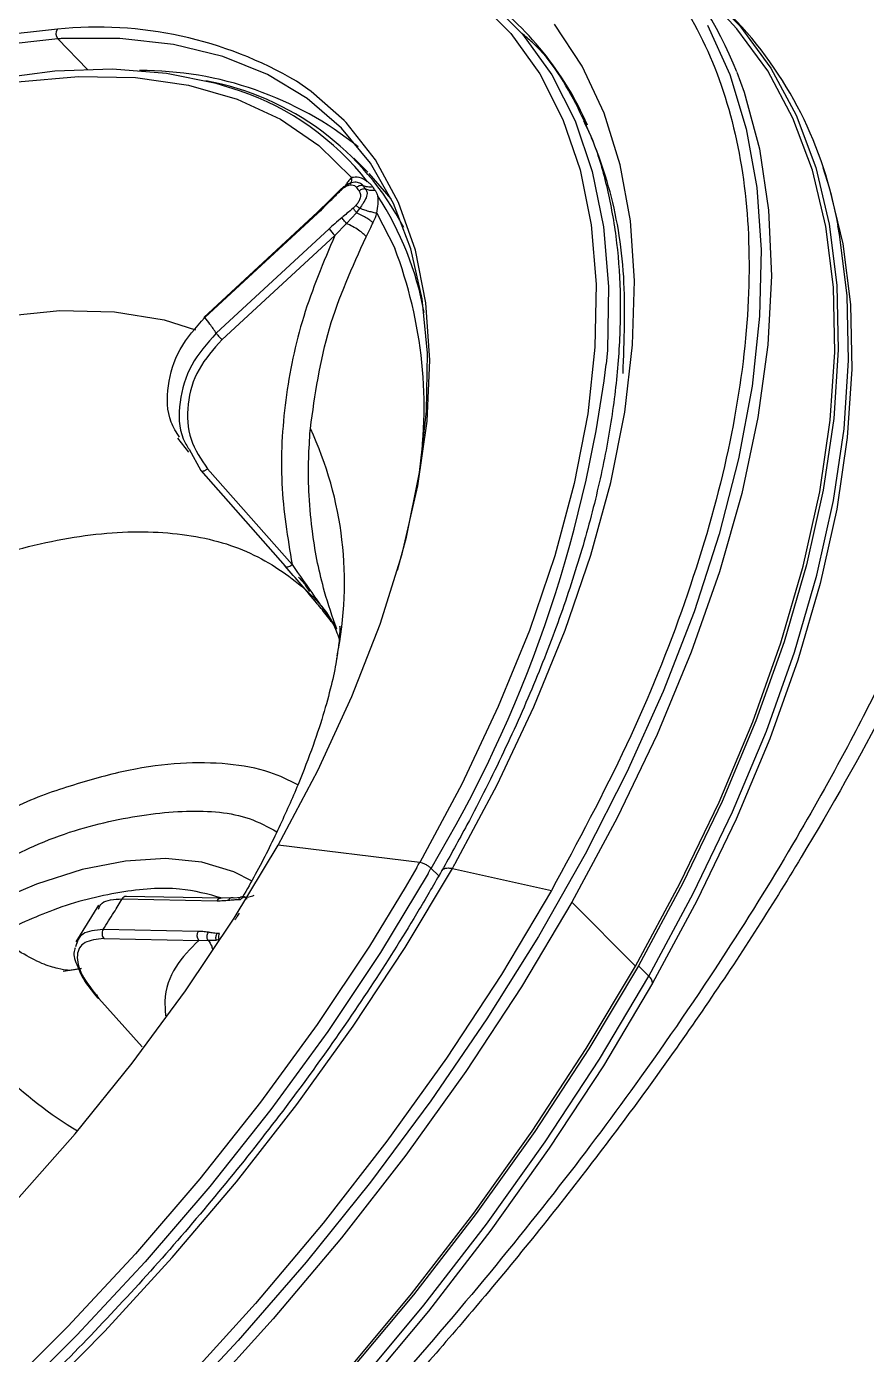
# Model space of a CAD drawing. Extents: x 0 to 84, y -21 to 126.
# Drawn here: x 67.742 to 69.27, y 16.346 to 18.762 of the extents above; entities that cross this region are included whole.
import ezdxf

# ---------------------------------------------------------------- set-up
doc = ezdxf.new("R2010")
doc.units = 0
doc.header["$MEASUREMENT"] = 0
doc.layers.add('1', color=4, linetype='Continuous')

# ---------------------------------------------------------------- blocks, each defined once
blk = doc.blocks.new('PRODIGY')
at = {"layer": '1', "color": 3, "linetype": 'Continuous', "lineweight": 25}
for p, q in [((67.7992, 18.7396), (67.8528, 18.6841)), ((68.363, 18.4969), (68.3376, 18.5223)), ((68.4057, 18.4487), (68.3654, 18.4945)), ((68.3125, 18.4649), (68.2934, 18.4456)), ((68.3187, 18.4704), (68.3124, 18.4647)), ((68.323, 18.474), (68.3202, 18.4694)), ((68.2937, 18.4459), (68.2712, 18.4241)), ((68.3427, 18.4232), (68.3482, 18.431)), ((68.2713, 18.4242), (68.0643, 18.233)), ((68.0665, 18.2329), (68.272, 18.4228)), ((68.324, 18.4039), (68.3427, 18.4232)), ((68.3797, 18.4224), (68.412, 18.359)), ((68.2925, 18.3939), (68.0871, 18.2042)), ((68.303, 18.3821), (68.324, 18.4039)), ((68.0976, 18.1923), (68.303, 18.3821)), ((68.2577, 18.0214), (68.2585, 18.0308)), ((68.0169, 18.0135), (68.0368, 17.9877)), ((68.0377, 17.9929), (68.0589, 17.9546)), ((68.0589, 17.9546), (68.2127, 17.7803)), ((68.2251, 17.7831), (68.0713, 17.9575)), ((68.2575, 17.7345), (68.2495, 17.7457)), ((68.4574, 17.2415), (68.1997, 17.2729)), ((68.4521, 17.2322), (68.4311, 17.1959)), ((68.492, 17.2168), (68.4779, 17.2307)), ((68.5171, 17.2305), (68.6971, 17.1901)), ((67.9161, 17.1752), (68.0889, 17.1718)), ((68.0964, 17.1764), (67.9227, 17.1797)), ((68.1147, 17.1771), (68.0957, 17.1764)), ((68.1311, 17.1779), (68.1195, 17.1762)), ((68.1383, 17.1787), (68.1353, 17.1786)), ((68.1399, 17.1784), (68.1359, 17.1786)), ((68.1437, 17.1746), (68.1399, 17.1784)), ((67.8731, 17.1634), (67.8317, 17.0967)), ((68.8503, 17.053), (68.7344, 17.1689)), ((67.8357, 17.1026), (67.831, 17.0881)), ((68.0541, 17.116), (67.8814, 17.1193)), ((67.8827, 17.1029), (68.0554, 17.0996)), ((68.0554, 17.0996), (68.0721, 17.1)), ((68.0721, 17.1), (68.0873, 17.1002)), ((68.0873, 17.1002), (68.0924, 17.1019)), ((67.8418, 17.0485), (67.8085, 17.0433)), ((67.8411, 17.0477), (67.8085, 17.0433)), ((68.8554, 17.0533), (68.8743, 17.0344)), ((67.9526, 16.9058), (67.8738, 16.9937))]:
    blk.add_line(p, q, dxfattribs=at)
at = {"layer": '1', "color": 3, "linetype": 'Continuous', "lineweight": 25, "flags": 128}
for points in [[(68.9811, 18.7645), (69.0216, 18.6745), (69.0515, 18.576), (69.0706, 18.4695), (69.0788, 18.3556), (69.076, 18.2349), (69.0623, 18.108), (69.0377, 17.9756), (69.0024, 17.8384), (68.9566, 17.6971), (68.9004, 17.5526), (68.8343, 17.4055), (68.7585, 17.2567), (68.6734, 17.1069), (68.5796, 16.957), (68.4775, 16.8077), (68.3676, 16.6599), (68.2506, 16.5143), (68.127, 16.3717), (67.9976, 16.2329)], [(68.5222, 17.2396), (68.5986, 17.3828), (68.6654, 17.5245), (68.7223, 17.6639), (68.769, 17.8003), (68.8051, 17.9328), (68.8304, 18.0606), (68.8449, 18.1829), (68.8484, 18.2992), (68.8409, 18.4087), (68.8225, 18.5107), (68.7932, 18.6046), (68.7532, 18.69), (68.7028, 18.7663)], [(68.0918, 18.9734), (68.1259, 18.9726), (68.2338, 18.9625), (68.3338, 18.9413), (68.4255, 18.909), (68.5082, 18.8658), (68.5814, 18.812), (68.6447, 18.7479), (68.6977, 18.6739), (68.7401, 18.5904), (68.7715, 18.4981), (68.7919, 18.3974), (68.801, 18.2889), (68.7989, 18.1734), (68.7969, 18.1479)], [(68.1893, 18.9664), (68.2147, 18.9629), (68.3142, 18.9418), (68.4053, 18.9097), (68.4875, 18.8667), (68.5603, 18.8132), (68.6232, 18.7495), (68.6759, 18.676), (68.718, 18.593), (68.7492, 18.5012), (68.7695, 18.4011), (68.7785, 18.2933), (68.7764, 18.1785), (68.7631, 18.0574), (68.7387, 17.9306), (68.7033, 17.7991), (68.6571, 17.6636), (68.6005, 17.5249), (68.5338, 17.3839), (68.4574, 17.2415)], [(68.9298, 18.8653), (68.9737, 18.8303), (69.0401, 18.7632), (69.0965, 18.6865), (69.1426, 18.6005), (69.178, 18.5056), (69.2026, 18.4025), (69.2164, 18.2916), (69.2191, 18.1736), (69.2108, 18.049), (69.1915, 17.9185), (69.1614, 17.7829), (69.1206, 17.6429), (69.0693, 17.4991), (69.0077, 17.3524), (68.9363, 17.2035), (68.8554, 17.0533)], [(68.8503, 17.053), (68.931, 17.2028), (69.0022, 17.3512), (69.0635, 17.4974), (69.1147, 17.6408), (69.1554, 17.7804), (69.1854, 17.9156), (69.2046, 18.0457), (69.2129, 18.1699), (69.2102, 18.2876), (69.1965, 18.3981), (69.1719, 18.501), (69.1366, 18.5955), (69.0907, 18.6813), (69.0345, 18.7578), (69.0005, 18.7946)], [(67.7981, 18.7573), (67.6824, 18.7445), (67.5608, 18.7198), (67.4342, 18.6836), (67.3037, 18.636), (67.1701, 18.5775), (67.0346, 18.5084), (66.8981, 18.4293), (66.7618, 18.3408), (66.6265, 18.2436), (66.4935, 18.1384), (66.3636, 18.026), (66.2378, 17.9073), (66.1172, 17.7832), (66.0026, 17.6546), (65.8949, 17.5224), (65.795, 17.3878), (65.7036, 17.2517), (65.6213, 17.1151)], [(67.7992, 18.7396), (67.6842, 18.7269), (67.5634, 18.7024), (67.4377, 18.6664), (67.3081, 18.6192), (67.1754, 18.561), (67.0408, 18.4924), (66.9053, 18.4139), (66.7699, 18.326), (66.6355, 18.2294), (66.5034, 18.125), (66.3743, 18.0133), (66.2495, 17.8954), (66.1297, 17.7721), (66.0159, 17.6444), (65.9089, 17.5131), (65.8096, 17.3794), (65.7188, 17.2442), (65.6371, 17.1086)], [(68.4171, 17.7731), (68.4331, 17.8332), (68.457, 17.9506), (68.4698, 18.0625), (68.4715, 18.1681), (68.462, 18.2666), (68.4415, 18.3574), (68.41, 18.4398), (68.3678, 18.5132), (68.3152, 18.5771), (68.2525, 18.631), (68.1803, 18.6746), (68.099, 18.7075), (68.0093, 18.7294), (67.9117, 18.7403), (67.8069, 18.74)], [(68.1293, 18.6453), (68.0873, 18.6584), (67.9967, 18.6768), (67.8985, 18.6843), (67.7936, 18.6808), (67.6826, 18.6663), (67.5663, 18.6411), (67.4457, 18.6051), (67.3214, 18.5588), (67.1946, 18.5024)], [(69.0343, 18.6793), (69.0478, 18.6425), (69.0757, 18.5393), (69.0922, 18.4278), (69.0973, 18.3088), (69.0908, 18.1827), (69.0729, 18.0505), (69.0436, 17.9127), (69.0031, 17.7702), (68.9516, 17.6237), (68.8894, 17.4741), (68.8169, 17.3223), (68.7344, 17.1689)], [(67.2309, 18.5102), (67.3602, 18.5646), (67.4864, 18.6082), (67.6084, 18.6407), (67.7253, 18.6617), (67.8363, 18.6712), (67.9405, 18.669), (68.037, 18.6553), (68.1252, 18.63), (68.2043, 18.5934), (68.2738, 18.5457), (68.3331, 18.4874)], [(68.3199, 18.5913), (68.2598, 18.6441), (68.2335, 18.6624)], [(68.1997, 17.2729), (68.2721, 17.4089), (68.3342, 17.5432), (68.3855, 17.6748), (68.4255, 17.8028), (68.454, 17.9262), (68.4708, 18.044), (68.4757, 18.1553), (68.4686, 18.2593), (68.4498, 18.3552), (68.4191, 18.4422), (68.3771, 18.5198), (68.3238, 18.5873), (68.3199, 18.5913)], [(69.191, 18.5056), (69.2028, 18.4695), (69.2274, 18.3667), (69.2411, 18.2562), (69.2438, 18.1385), (69.2355, 18.0143), (69.2163, 17.8843), (69.1863, 17.7491), (69.1456, 17.6094), (69.0944, 17.4661), (69.0331, 17.3199), (68.9619, 17.1715), (68.8813, 17.0218)], [(68.272, 18.4228), (68.2715, 18.4236), (68.2713, 18.4241), (68.2713, 18.4242), (68.2714, 18.4242)], [(68.8743, 17.0344), (68.9553, 17.1846), (69.0267, 17.3334), (69.0882, 17.4801), (69.1395, 17.6239), (69.1803, 17.764), (69.2105, 17.8996), (69.2297, 18.03), (69.238, 18.1546), (69.2353, 18.2727), (69.2216, 18.3836), (69.2186, 18.3994)], [(67.341, 18.1252), (67.4636, 18.174), (67.5822, 18.2106), (67.6956, 18.2345), (67.8026, 18.2454), (67.9019, 18.2433), (67.9927, 18.2282), (68.0492, 18.2105)], [(67.3559, 16.2733), (67.4815, 16.384), (67.6031, 16.5005), (67.7196, 16.622), (67.8303, 16.7476), (67.9344, 16.8765), (68.0311, 17.0076), (68.1198, 17.14), (68.1997, 17.2729)], [(68.1524, 17.2074), (68.1194, 17.2245), (68.0612, 17.2421), (67.9951, 17.2486), (67.9221, 17.244), (67.8434, 17.2284), (67.7602, 17.202), (67.6739, 17.1652), (67.6633, 17.1601)], [(67.7563, 16.2592), (67.8844, 16.3888), (68.0072, 16.5229), (68.124, 16.6605), (68.2339, 16.8009), (68.3365, 16.9433), (68.4311, 17.0868), (68.5171, 17.2305)], [(68.4726, 17.2214), (68.3859, 17.0775), (68.2904, 16.934), (68.1868, 16.7918), (68.0756, 16.6517), (67.9577, 16.5146), (67.8337, 16.3813), (67.7043, 16.2526), (67.5705, 16.1294), (67.4329, 16.0125), (67.2924, 15.9024), (67.1499, 15.7999), (67.0063, 15.7056), (66.8625, 15.6202), (66.7193, 15.5441), (66.5776, 15.4777), (66.4383, 15.4216), (66.3022, 15.376), (66.1702, 15.3413), (66.0432, 15.3176), (65.945, 15.3066)], [(68.6971, 17.1901), (68.606, 17.0376), (68.5059, 16.8854), (68.3976, 16.7343), (68.2815, 16.5852), (68.1584, 16.4388), (68.0289, 16.2961), (67.8937, 16.1579), (67.7536, 16.0248), (67.6094, 15.8977), (67.4619, 15.7772), (67.3119, 15.664), (67.1603, 15.5588), (67.0078, 15.4622), (66.8555, 15.3746), (66.704, 15.2967), (66.5542, 15.2287), (66.4071, 15.1711), (66.2634, 15.1243), (66.1238, 15.0884), (65.9893, 15.0637), (65.8605, 15.0503)], [(68.4311, 17.1959), (68.3659, 17.0892), (68.271, 16.9466), (68.168, 16.8052), (68.0576, 16.666), (67.9403, 16.5297), (67.8171, 16.3972), (67.6885, 16.2694), (67.5554, 16.1469), (67.4186, 16.0306), (67.279, 15.9212), (67.1374, 15.8194), (66.9947, 15.7257), (66.8517, 15.6407), (66.7094, 15.5651), (66.5685, 15.4991), (66.4301, 15.4434), (66.2948, 15.3981), (66.2933, 15.3976)], [(68.7344, 17.1689), (68.6424, 17.0151), (68.5415, 16.8614), (68.4322, 16.709), (68.3151, 16.5585), (68.1908, 16.4109), (68.0601, 16.2669), (67.9237, 16.1274), (67.7824, 15.9931), (67.6369, 15.8648), (67.4881, 15.7432), (67.3367, 15.6291), (67.1837, 15.5229), (67.0299, 15.4254), (66.8761, 15.3371), (66.7233, 15.2584), (66.5722, 15.1898), (66.4237, 15.1317), (66.2787, 15.0844), (66.1379, 15.0483), (66.0021, 15.0233), (65.8722, 15.0098)], [(68.8554, 17.0533), (68.7654, 16.9026), (68.6668, 16.7521), (68.5602, 16.6026), (68.4461, 16.455), (68.325, 16.31)], [(68.3215, 16.3119), (68.4422, 16.4565), (68.556, 16.6036), (68.6623, 16.7526), (68.7606, 16.9027), (68.8503, 17.053)], [(68.344, 16.2911), (68.465, 16.436), (68.5791, 16.5836), (68.6858, 16.7331), (68.7844, 16.8836), (68.8743, 17.0344)], [(68.8813, 17.0218), (68.7916, 16.8715), (68.6933, 16.7215), (68.587, 16.5725), (68.4732, 16.4253), (68.3526, 16.2808)]]:
    blk.add_lwpolyline(points, dxfattribs=at)
at = {"layer": '1', "color": 3, "linetype": 'Continuous', "lineweight": 25}
for centre, radius, start, end in [((68.4139, 18.4398), 0.665, 21.1101, 68.8942), ((68.2276, 18.3484), 0.5841, 23.659, 54.2409), ((68.5062, 18.2781), 0.7227, 9.6638, 44.1193), ((67.8098, 18.7491), 0.0143, 145.0042, 221.6476), ((67.8713, 18.0468), 0.7142, 59.5279, 95.8834), ((67.8625, 17.7063), 1.0353, 93.0753, 93.5052), ((67.9512, 18.0528), 0.6291, 51.2092, 90.3168), ((67.9752, 18.1616), 0.5103, 27.3904, 79.489), ((67.9684, 18.1714), 0.5004, 38.0015, 71.2475), ((67.9581, 18.1689), 0.5119, 35.1728, 36.0432), ((67.8948, 18.1375), 0.5802, 10.3835, 32.9862), ((68.3905, 18.4703), 0.1243, 217.9355, 225.2428), ((67.6502, 18.0687), 0.8152, 350.706, 20.864), ((66.4504, 18.45), 2.366, 328.9777, 352.6625), ((67.6553, 17.75), 0.6653, 348.4948, 24.9652), ((65.3842, 18.9867), 3.5342, 330.2361, 330.4088), ((65.4932, 18.9249), 3.432, 330.2404, 330.4192), ((65.2868, 19.0643), 3.7145, 330.4173, 330.5783), ((68.0966, 17.1677), 0.00874, 91.1676, 151.3336), ((68.066, 17.1087), 0.014, 148.5766, 220.4982), ((68.8623, 17.0196), 0.0191, 6.5902, 50.8323), ((68.2121, 17.3862), 0.7369, 225.4734, 239.2194)]:
    blk.add_arc(centre, radius, start, end, dxfattribs=at)
for points, knots in [([(65.7159, 18.3807), (65.7246, 18.3893), (65.7419, 18.4066), (65.7681, 18.4324), (65.7944, 18.458), (65.8209, 18.4835), (65.8475, 18.5088), (65.8742, 18.534), (65.901, 18.559), (65.928, 18.5839), (65.9551, 18.6086), (65.9823, 18.6332), (66.0096, 18.6576), (66.0371, 18.6819), (66.0646, 18.706), (66.0923, 18.7299), (66.1201, 18.7537), (66.148, 18.7774), (66.2073, 18.827), (66.2987, 18.9014), (66.4231, 18.9978), (66.5488, 19.0905), (66.7192, 19.21), (66.9356, 19.3498), (67.1971, 19.4996), (67.4581, 19.6298), (67.7157, 19.7383), (67.9675, 19.8239), (68.2102, 19.8848), (68.403, 19.9144), (68.5502, 19.9251), (68.6569, 19.9265), (68.7596, 19.9213), (68.858, 19.9094), (68.9519, 19.891), (69.041, 19.8659), (69.1253, 19.8342), (69.1886, 19.8037), (69.2338, 19.7781), (69.2631, 19.7601), (69.2914, 19.741), (69.3189, 19.7209), (69.3365, 19.7067), (69.3453, 19.6996)], [0, 0, 0, 0, 0.006885, 0.013769, 0.020653, 0.027538, 0.034423, 0.04131, 0.048198, 0.055088, 0.061981, 0.068877, 0.075776, 0.082679, 0.089586, 0.096498, 0.103414, 0.110337, 0.117265, 0.147403, 0.177564, 0.207782, 0.238094, 0.29979, 0.361903, 0.424625, 0.487849, 0.5512, 0.615089, 0.67898, 0.710938, 0.743001, 0.775011, 0.807112, 0.839162, 0.871312, 0.903434, 0.935607, 0.948499, 0.961379, 0.974253, 0.987125, 1, 1, 1, 1]), ([(65.8488, 18.2478), (65.9864, 18.3854), (66.1327, 18.5191), (66.4381, 18.7735), (66.5972, 18.8941), (66.9224, 19.1162), (67.0883, 19.2176), (67.4198, 19.3956), (67.5852, 19.4721), (67.9084, 19.5958), (68.0661, 19.6429), (68.3666, 19.7047), (68.5095, 19.7194), (68.7749, 19.7151), (68.8974, 19.6962), (69.1172, 19.6248), (69.2146, 19.5724), (69.2974, 19.5041)], [0, 0, 0, 0, 0.125, 0.125, 0.25, 0.25, 0.375, 0.375, 0.5, 0.5, 0.625, 0.625, 0.75, 0.75, 0.875, 0.875, 1, 1, 1, 1]), ([(69.3453, 19.6996), (69.3499, 19.6958), (69.359, 19.6882), (69.3724, 19.6763), (69.3856, 19.6642), (69.3984, 19.6519), (69.411, 19.6392), (69.4234, 19.6263), (69.4355, 19.6132), (69.4473, 19.5997), (69.4589, 19.586), (69.4852, 19.5534), (69.5236, 19.4992), (69.569, 19.4191), (69.6073, 19.3328), (69.6385, 19.2407), (69.6623, 19.143), (69.6842, 19.0058), (69.6929, 18.8218), (69.6736, 18.5842), (69.6247, 18.3326), (69.5469, 18.0702), (69.4416, 17.8005), (69.3107, 17.5268), (69.1816, 17.2974), (69.0679, 17.1149), (68.978, 16.9795), (68.8835, 16.8452), (68.7851, 16.7126), (68.6829, 16.5818), (68.5969, 16.477), (68.5293, 16.3974), (68.4813, 16.342), (68.4328, 16.2871), (68.3837, 16.2326), (68.334, 16.1785), (68.2838, 16.1249), (68.233, 16.0717), (68.1817, 16.0189), (68.1471, 15.9842), (68.1298, 15.9668)], [0, 0, 0, 0, 0.0064101, 0.0128181, 0.0192248, 0.0256306, 0.0320363, 0.0384426, 0.0448499, 0.051259, 0.0576705, 0.064085, 0.0961448, 0.128208, 0.1603015, 0.1923469, 0.2244708, 0.2564935, 0.3205991, 0.3846262, 0.448499, 0.5121253, 0.5754018, 0.638226, 0.700488, 0.7313624, 0.7620977, 0.7925547, 0.8229272, 0.852982, 0.882899, 0.8959686, 0.9090155, 0.9220433, 0.9350555, 0.9480554, 0.9610466, 0.9740322, 0.9870156, 1, 1, 1, 1]), ([(68.1738, 19.1243), (68.2452, 19.1255), (68.388, 19.1277), (68.5734, 19.0868), (68.7336, 19.0142), (68.8641, 18.908), (68.963, 18.7708), (69.0286, 18.6047), (69.0599, 18.4127), (69.0561, 18.198), (69.0176, 17.9643), (68.9444, 17.7156), (68.8402, 17.4563), (68.7448, 17.2788), (68.6971, 17.1901)], [0, 0, 0, 0, 0.083334, 0.166667, 0.25, 0.333334, 0.416667, 0.5, 0.583333, 0.666667, 0.75, 0.833333, 0.916666, 1, 1, 1, 1]), ([(65.3373, 16.9846), (65.3905, 17.0736), (65.497, 17.2517), (65.6904, 17.5165), (65.9045, 17.7739), (66.1382, 18.0195), (66.3867, 18.2492), (66.6461, 18.4589), (66.9119, 18.6453), (67.1793, 18.8048), (67.4444, 18.9358), (67.7004, 19.0315), (67.8732, 19.0842), (67.9542, 19.0948), (67.959, 19.0954)], [0, 0, 0, 0, 0.090395, 0.18079, 0.271185, 0.36158, 0.451975, 0.54237, 0.632765, 0.72316, 0.813555, 0.90395, 0.994345, 1, 1, 1, 1]), ([(69.5764, 19.0621), (69.5853, 19.0277), (69.6024, 18.9618), (69.6173, 18.8342), (69.6199, 18.7002), (69.6113, 18.564), (69.592, 18.4239), (69.5625, 18.2805), (69.5239, 18.1365), (69.4838, 18.0127), (69.4479, 17.9148), (69.4209, 17.8459), (69.3935, 17.78), (69.359, 17.7011), (69.3089, 17.5936), (69.2371, 17.452), (69.1392, 17.2764), (69.0105, 17.0677), (68.8624, 16.8515), (68.6996, 16.6348), (68.5276, 16.424), (68.3327, 16.2024), (68.1896, 16.056), (68.116, 15.9805)], [0, 0, 0, 0, 0.05677, 0.108768, 0.158613, 0.208326, 0.257861, 0.30641, 0.353644, 0.39858, 0.423933, 0.445011, 0.462037, 0.484153, 0.516157, 0.557953, 0.609392, 0.670251, 0.74021, 0.79841, 0.861276, 0.928561, 1, 1, 1, 1]), ([(68.8275, 18.131), (68.8297, 18.1908), (68.8343, 18.3126), (68.8059, 18.4744), (68.7488, 18.616), (68.6933, 18.7078), (68.6499, 18.7441), (68.6432, 18.7497)], [0, 0, 0, 0, 0.232344, 0.473744, 0.715143, 0.956545, 1, 1, 1, 1]), ([(68.7555, 18.5905), (68.7606, 18.58), (68.7781, 18.5439), (68.7982, 18.4739), (68.8159, 18.3814), (68.8235, 18.2817), (68.8216, 18.1759), (68.8101, 18.0644), (68.789, 17.9477), (68.7584, 17.8266), (68.7185, 17.7015), (68.6695, 17.5732), (68.6113, 17.4424), (68.5534, 17.3265), (68.5131, 17.2542), (68.4977, 17.2265)], [0, 0, 0, 0, 0.034755, 0.119014, 0.202704, 0.285956, 0.368923, 0.451732, 0.534475, 0.617205, 0.699951, 0.782732, 0.865558, 0.948431, 1, 1, 1, 1]), ([(68.3331, 18.4874), (68.3312, 18.4851), (68.3276, 18.4811), (68.3244, 18.4762), (68.323, 18.474)], [0, 0, 0, 0, 0.560408, 1, 1, 1, 1]), ([(68.3331, 18.4874), (68.3332, 18.4852), (68.3334, 18.4806), (68.3321, 18.4766), (68.3305, 18.4753), (68.3304, 18.4752)], [0, 0, 0, 0, 0.469723, 0.961202, 1, 1, 1, 1]), ([(68.3628, 18.4795), (68.3577, 18.4828), (68.3484, 18.4888), (68.3379, 18.4878), (68.3331, 18.4874)], [0, 0, 0, 0, 0.545646, 1, 1, 1, 1]), ([(68.372, 18.4702), (68.3707, 18.4718), (68.3681, 18.4751), (68.3645, 18.4781), (68.3628, 18.4795)], [0, 0, 0, 0, 0.504595, 1, 1, 1, 1]), ([(68.2947, 18.4448), (68.2982, 18.4483), (68.3044, 18.4546), (68.3107, 18.4609), (68.3135, 18.4637)], [0, 0, 0, 0, 0.559992, 1, 1, 1, 1]), ([(68.3135, 18.4637), (68.3144, 18.4646), (68.3161, 18.4662), (68.3179, 18.4677), (68.3187, 18.4683)], [0, 0, 0, 0, 0.5599, 1, 1, 1, 1]), ([(68.3202, 18.4702), (68.3198, 18.4704), (68.3191, 18.4706), (68.3186, 18.4703), (68.3184, 18.4696), (68.3186, 18.4687), (68.3187, 18.4683)], [0, 0, 0, 0, 0.246385, 0.499804, 0.753452, 1, 1, 1, 1]), ([(68.3187, 18.4683), (68.3203, 18.4694), (68.3236, 18.4717), (68.3288, 18.4737), (68.3341, 18.4744), (68.339, 18.473), (68.3413, 18.4705), (68.3425, 18.4692)], [0, 0, 0, 0, 0.150697, 0.314337, 0.496155, 0.733788, 1, 1, 1, 1]), ([(68.355, 18.4721), (68.3535, 18.4737), (68.3505, 18.477), (68.3419, 18.4792), (68.3307, 18.4779), (68.3237, 18.4728), (68.3202, 18.4702)], [0, 0, 0, 0, 0.2291905, 0.4732546, 0.7309438, 1, 1, 1, 1]), ([(68.347, 18.463), (68.3481, 18.4609), (68.3501, 18.4572), (68.3492, 18.4496), (68.346, 18.4425), (68.3429, 18.4385), (68.3414, 18.4367)], [0, 0, 0, 0, 0.33332, 0.622497, 0.821699, 1, 1, 1, 1]), ([(68.355, 18.4721), (68.354, 18.4724), (68.352, 18.473), (68.3485, 18.4726), (68.3452, 18.4714), (68.3434, 18.4699), (68.3425, 18.4692)], [0, 0, 0, 0, 0.244401, 0.499909, 0.755487, 1, 1, 1, 1]), ([(68.3425, 18.4692), (68.3433, 18.4681), (68.3449, 18.466), (68.3463, 18.4639), (68.347, 18.463)], [0, 0, 0, 0, 0.560037, 1, 1, 1, 1]), ([(68.3596, 18.4658), (68.3586, 18.4661), (68.3565, 18.4667), (68.3531, 18.4663), (68.3497, 18.4651), (68.3479, 18.4637), (68.347, 18.463)], [0, 0, 0, 0, 0.244376, 0.50004, 0.755527, 1, 1, 1, 1]), ([(68.3596, 18.4658), (68.3605, 18.464), (68.362, 18.4611), (68.3616, 18.4558), (68.3597, 18.4496), (68.3549, 18.4412), (68.3503, 18.4342), (68.3482, 18.431)], [0, 0, 0, 0, 0.2357445, 0.3761347, 0.5271855, 0.7870691, 1, 1, 1, 1]), ([(68.3596, 18.4658), (68.3587, 18.467), (68.3572, 18.4691), (68.3557, 18.4712), (68.355, 18.4721)], [0, 0, 0, 0, 0.560199, 1, 1, 1, 1]), ([(68.372, 18.4702), (68.3687, 18.47), (68.3627, 18.4697), (68.3574, 18.4714), (68.355, 18.4721)], [0, 0, 0, 0, 0.559324, 1, 1, 1, 1]), ([(68.3765, 18.4638), (68.3732, 18.4637), (68.3673, 18.4634), (68.3619, 18.4651), (68.3596, 18.4658)], [0, 0, 0, 0, 0.559879, 1, 1, 1, 1]), ([(68.3815, 18.4534), (68.3809, 18.4552), (68.3798, 18.4588), (68.3776, 18.4621), (68.3765, 18.4638)], [0, 0, 0, 0, 0.500834, 1, 1, 1, 1]), ([(68.272, 18.4228), (68.2763, 18.4268), (68.284, 18.434), (68.2914, 18.4415), (68.2947, 18.4448)], [0, 0, 0, 0, 0.560001, 1, 1, 1, 1]), ([(68.3364, 18.4319), (68.3326, 18.4286), (68.3258, 18.4229), (68.319, 18.4172), (68.3161, 18.4147)], [0, 0, 0, 0, 0.559998, 1, 1, 1, 1]), ([(68.3414, 18.4367), (68.3405, 18.4358), (68.3389, 18.4341), (68.3371, 18.4325), (68.3364, 18.4319)], [0, 0, 0, 0, 0.559614, 1, 1, 1, 1]), ([(68.3427, 18.4232), (68.342, 18.424), (68.3406, 18.4257), (68.3388, 18.4281), (68.3373, 18.4303), (68.3367, 18.4313), (68.3364, 18.4319)], [0, 0, 0, 0, 0.245178, 0.499983, 0.754662, 1, 1, 1, 1]), ([(68.3482, 18.431), (68.3475, 18.4317), (68.346, 18.4331), (68.3434, 18.4352), (68.3421, 18.4361), (68.3414, 18.4367)], [0, 0, 0, 0, 0.277169, 0.56209, 1, 1, 1, 1]), ([(68.3797, 18.4224), (68.378, 18.4226), (68.3746, 18.4231), (68.367, 18.4251), (68.358, 18.4277), (68.3515, 18.4299), (68.3482, 18.431)], [0, 0, 0, 0, 0.241754, 0.494704, 0.750414, 1, 1, 1, 1]), ([(68.3797, 18.4224), (68.3805, 18.4282), (68.3824, 18.4412), (68.3818, 18.4491), (68.3815, 18.4534)], [0, 0, 0, 0, 0.447095, 1, 1, 1, 1]), ([(68.3161, 18.4147), (68.3116, 18.4109), (68.3037, 18.4041), (68.2959, 18.3971), (68.2925, 18.3939)], [0, 0, 0, 0, 0.559947, 1, 1, 1, 1]), ([(68.324, 18.4039), (68.3232, 18.4048), (68.3215, 18.4067), (68.3191, 18.4098), (68.3171, 18.4126), (68.3164, 18.414), (68.3161, 18.4147)], [0, 0, 0, 0, 0.243079, 0.500043, 0.756913, 1, 1, 1, 1]), ([(68.3725, 18.4052), (68.3712, 18.4064), (68.3683, 18.4087), (68.3612, 18.4133), (68.3525, 18.4183), (68.3459, 18.4216), (68.3427, 18.4232)], [0, 0, 0, 0, 0.240182, 0.493199, 0.749809, 1, 1, 1, 1]), ([(68.3725, 18.4052), (68.374, 18.4084), (68.3766, 18.414), (68.3787, 18.4198), (68.3797, 18.4224)], [0, 0, 0, 0, 0.5587938, 1, 1, 1, 1]), ([(68.3597, 18.3799), (68.3582, 18.3816), (68.3551, 18.3852), (68.3465, 18.3916), (68.3357, 18.3983), (68.3279, 18.402), (68.324, 18.4039)], [0, 0, 0, 0, 0.236251, 0.490336, 0.749456, 1, 1, 1, 1]), ([(68.3599, 18.3796), (68.3623, 18.3844), (68.3665, 18.3928), (68.3707, 18.4014), (68.3725, 18.4052)], [0, 0, 0, 0, 0.55935, 1, 1, 1, 1]), ([(68.303, 18.3821), (68.2824, 18.3332), (68.2411, 18.2353), (68.2101, 18.0826), (68.2013, 17.9299), (68.2171, 17.832), (68.2251, 17.7831)], [0, 0, 0, 0, 0.250118, 0.500509, 0.750357, 1, 1, 1, 1]), ([(68.2585, 18.0308), (68.267, 18.092), (68.2837, 18.211), (68.335, 18.3245), (68.3599, 18.3796)], [0, 0, 0, 0, 0.513891, 1, 1, 1, 1]), ([(68.3599, 18.3796), (68.3599, 18.3797), (68.3598, 18.3798), (68.3597, 18.3799), (68.3597, 18.3799)], [0, 0, 0, 0, 0.558624, 1, 1, 1, 1]), ([(68.0204, 18.0149), (68.0147, 18.0238), (67.9977, 18.0508), (67.9964, 18.1084), (68.0167, 18.177), (68.0499, 18.2142), (68.0665, 18.2329)], [0, 0, 0, 0, 0.142005, 0.427738, 0.713069, 1, 1, 1, 1]), ([(68.0871, 18.2042), (68.0834, 18.2097), (68.0768, 18.2195), (68.0696, 18.2288), (68.0665, 18.2329)], [0, 0, 0, 0, 0.5600518, 1, 1, 1, 1]), ([(68.0871, 18.2042), (68.0706, 18.1855), (68.0375, 18.1482), (68.018, 18.0792), (68.0186, 18.024), (68.0339, 17.9991), (68.0377, 17.9929)], [0, 0, 0, 0, 0.3002616, 0.6002614, 0.8998296, 1, 1, 1, 1]), ([(68.0976, 18.1923), (68.0822, 18.1751), (68.0512, 18.1403), (68.0321, 18.0748), (68.0361, 18.0092), (68.0596, 17.9747), (68.0713, 17.9575)], [0, 0, 0, 0, 0.247065, 0.49756, 0.749283, 1, 1, 1, 1]), ([(68.0871, 18.2042), (68.0877, 18.2035), (68.0888, 18.202), (68.0915, 18.1988), (68.0946, 18.1954), (68.0966, 18.1934), (68.0976, 18.1923)], [0, 0, 0, 0, 0.250045, 0.499998, 0.749985, 1, 1, 1, 1]), ([(68.3064, 17.6661), (68.2986, 17.6886), (68.2793, 17.7446), (68.2631, 17.8263), (68.2556, 17.9056), (68.2544, 17.9665), (68.2567, 18.0042), (68.2577, 18.0214)], [0, 0, 0, 0, 0.200209, 0.500426, 0.693191, 0.859723, 1, 1, 1, 1]), ([(68.0589, 17.9546), (68.0591, 17.9543), (68.0596, 17.9538), (68.0608, 17.9533), (68.0622, 17.9532), (68.0634, 17.9534), (68.0639, 17.9535)], [0, 0, 0, 0, 0.249899, 0.499946, 0.750041, 1, 1, 1, 1]), ([(68.0639, 17.9535), (68.0645, 17.9537), (68.0657, 17.954), (68.0676, 17.9549), (68.0694, 17.9561), (68.0707, 17.957), (68.0713, 17.9575)], [0, 0, 0, 0, 0.250006, 0.500085, 0.750079, 1, 1, 1, 1]), ([(67.4365, 17.6943), (67.4585, 17.7063), (67.5423, 17.7523), (67.683, 17.8024), (67.8514, 17.8418), (68.0024, 17.8461), (68.1326, 17.8187), (68.2339, 17.7564), (68.2935, 17.6977), (68.3091, 17.6532), (68.3108, 17.6482)], [0, 0, 0, 0, 0.054791, 0.209084, 0.363377, 0.517671, 0.671963, 0.826257, 0.98055, 1, 1, 1, 1]), ([(68.2127, 17.7803), (68.2132, 17.7798), (68.2143, 17.7788), (68.2175, 17.7789), (68.2213, 17.7804), (68.2238, 17.7822), (68.2251, 17.7831)], [0, 0, 0, 0, 0.24998, 0.500011, 0.75003, 1, 1, 1, 1]), ([(68.3051, 17.6682), (68.3031, 17.6711), (68.2984, 17.6777), (68.2866, 17.6929), (68.2572, 17.729), (68.2319, 17.7581), (68.2127, 17.7803)], [0, 0, 0, 0, 0.0784437, 0.1785811, 0.375023, 1, 1, 1, 1]), ([(68.2251, 17.7831), (68.2386, 17.7641), (68.2588, 17.7354), (68.2842, 17.6995), (68.2968, 17.6812), (68.3025, 17.6726), (68.3052, 17.6683), (68.306, 17.6668), (68.3064, 17.6661)], [0, 0, 0, 0, 0.509623, 0.764742, 0.888576, 0.947044, 0.974048, 1, 1, 1, 1]), ([(68.2371, 17.7601), (68.24, 17.7569), (68.2447, 17.7516), (68.2492, 17.7463), (68.2494, 17.7459), (68.2495, 17.7457)], [0, 0, 0, 0, 0.4444536, 0.7449737, 1, 1, 1, 1]), ([(68.2462, 17.7501), (68.2465, 17.7498), (68.2473, 17.7491), (68.2474, 17.7494), (68.2463, 17.7515), (68.2444, 17.7544), (68.2433, 17.7559)], [0, 0, 0, 0, 0.145347, 0.296235, 0.623073, 1, 1, 1, 1]), ([(68.3064, 17.6661), (68.3063, 17.6662), (68.306, 17.6665), (68.3054, 17.6676), (68.3051, 17.6682)], [0, 0, 0, 0, 0.4847442, 1, 1, 1, 1]), ([(68.3119, 17.6709), (68.3119, 17.6711), (68.3119, 17.6717), (68.3119, 17.6587), (68.3106, 17.639), (68.3073, 17.6193), (68.3061, 17.6122)], [0, 0, 0, 0, 0.187182, 0.504933, 0.819614, 1, 1, 1, 1]), ([(73.7038, 17.6398), (73.5881, 17.5307), (73.3529, 17.3088), (73.0099, 16.9848), (72.6861, 16.6786), (72.3966, 16.4046), (72.1528, 16.1737), (71.9512, 15.9828), (71.7883, 15.8284), (71.6432, 15.6909), (71.5188, 15.5731), (71.4173, 15.477), (71.3359, 15.3999), (71.2411, 15.31), (71.1121, 15.1878), (70.9471, 15.0316), (70.7602, 14.8547), (70.5548, 14.6603), (70.3367, 14.454), (70.0855, 14.2164), (69.8199, 13.9653), (69.5484, 13.7088), (69.3455, 13.5171), (69.2008, 13.3805), (69.097, 13.2825), (68.9815, 13.1734), (68.8462, 13.0458), (68.673, 12.8823), (68.4574, 12.6788), (68.1953, 12.4313), (67.8996, 12.1522), (67.5706, 11.8413), (67.2082, 11.4986), (66.8275, 11.1383), (66.5678, 10.8921), (66.4399, 10.7708)], [0, 0, 0, 0, 0.047732, 0.097021, 0.141602, 0.181473, 0.216643, 0.242357, 0.264803, 0.283982, 0.302359, 0.316221, 0.32592, 0.336001, 0.355428, 0.379237, 0.404198, 0.432652, 0.464067, 0.494314, 0.536393, 0.573752, 0.606394, 0.620146, 0.633459, 0.649229, 0.66783, 0.689262, 0.720711, 0.75677, 0.797442, 0.842721, 0.892609, 0.947115, 1, 1, 1, 1]), ([(68.3066, 17.6139), (68.3065, 17.6131), (68.305, 17.6017), (68.2982, 17.5695), (68.2846, 17.5174), (68.2642, 17.4546), (68.237, 17.3837), (68.2017, 17.3047), (68.1679, 17.2358), (68.143, 17.1922), (68.1352, 17.1785)], [0, 0, 0, 0, 0.011137, 0.156555, 0.304139, 0.454632, 0.608429, 0.765654, 0.926235, 1, 1, 1, 1]), ([(68.2358, 17.3828), (68.2193, 17.3909), (68.1814, 17.4094), (68.1093, 17.4223), (68.0232, 17.4238), (67.929, 17.4114), (67.8281, 17.3835), (67.758, 17.3597), (67.7215, 17.342), (67.721, 17.3417)], [0, 0, 0, 0, 0.133629, 0.305914, 0.47902, 0.652112, 0.824794, 0.99758, 1, 1, 1, 1]), ([(67.6964, 17.2426), (67.716, 17.2525), (67.7868, 17.2882), (67.9026, 17.3219), (68.0351, 17.339), (68.1357, 17.3308), (68.1812, 17.3061), (68.1974, 17.2973)], [0, 0, 0, 0, 0.097367, 0.351429, 0.60604, 0.85978, 1, 1, 1, 1]), ([(68.4977, 17.2265), (68.4842, 17.2031), (68.4449, 17.135), (68.3738, 17.022), (68.2824, 16.8884), (68.1839, 16.7559), (68.079, 16.6253), (67.9683, 16.4974), (67.8523, 16.3728), (67.7317, 16.2521), (67.607, 16.1361), (67.4791, 16.0254), (67.3485, 15.9205), (67.216, 15.822), (67.0823, 15.7305), (66.9481, 15.6464), (66.8142, 15.5702), (66.6813, 15.5022), (66.55, 15.4429), (66.4213, 15.3925), (66.2957, 15.3512), (66.174, 15.3194), (66.0568, 15.2969), (65.9447, 15.284), (65.8385, 15.2807), (65.7384, 15.2868), (65.6457, 15.3028), (65.5757, 15.3213), (65.5396, 15.3377), (65.5292, 15.3424)], [0, 0, 0, 0, 0.020283, 0.058862, 0.097459, 0.13607, 0.17469, 0.213319, 0.251953, 0.290589, 0.329226, 0.36786, 0.406489, 0.44511, 0.48372, 0.522317, 0.560897, 0.599459, 0.637999, 0.676514, 0.715003, 0.753467, 0.791909, 0.830337, 0.868765, 0.907216, 0.94573, 0.984365, 1, 1, 1, 1]), ([(68.4779, 17.2307), (68.4765, 17.232), (68.4737, 17.2345), (68.4682, 17.2377), (68.4626, 17.2403), (68.4591, 17.2411), (68.4574, 17.2415)], [0, 0, 0, 0, 0.249964, 0.499995, 0.750003, 1, 1, 1, 1]), ([(68.4978, 17.2264), (68.4984, 17.2273), (68.4997, 17.2293), (68.5039, 17.231), (68.5098, 17.2316), (68.5146, 17.2309), (68.5171, 17.2305)], [0, 0, 0, 0, 0.21263, 0.4751, 0.737556, 1, 1, 1, 1]), ([(68.0977, 17.1765), (68.0728, 17.1834), (68.0185, 17.1986), (67.9133, 17.1901), (67.8004, 17.1626), (67.7222, 17.1261), (67.6876, 17.1099)], [0, 0, 0, 0, 0.231822, 0.506594, 0.781363, 1, 1, 1, 1]), ([(67.873, 17.1563), (67.8746, 17.1604), (67.8796, 17.1731), (67.9014, 17.1744), (67.9161, 17.1752)], [0, 0, 0, 0, 0.326107, 1, 1, 1, 1]), ([(67.8814, 17.1193), (67.888, 17.1297), (67.8998, 17.1483), (67.9111, 17.167), (67.9161, 17.1752)], [0, 0, 0, 0, 0.559957, 1, 1, 1, 1]), ([(67.9236, 17.1795), (67.9231, 17.1796), (67.9215, 17.1798), (67.9186, 17.1784), (67.9169, 17.1762), (67.9161, 17.1752)], [0, 0, 0, 0, 0.163513, 0.581865, 1, 1, 1, 1]), ([(68.1195, 17.1762), (68.1186, 17.1766), (68.1167, 17.1774), (68.1137, 17.1771), (68.111, 17.1755), (68.1098, 17.1736), (68.1092, 17.1727)], [0, 0, 0, 0, 0.243151, 0.500091, 0.756935, 1, 1, 1, 1]), ([(68.1359, 17.1786), (68.1351, 17.1787), (68.1335, 17.1789), (68.1312, 17.1781), (68.1291, 17.1766), (68.128, 17.175), (68.1275, 17.1742)], [0, 0, 0, 0, 0.245381, 0.500072, 0.754563, 1, 1, 1, 1]), ([(68.1399, 17.1784), (68.1392, 17.1784), (68.1376, 17.1783), (68.1353, 17.1774), (68.1332, 17.176), (68.132, 17.1746), (68.1315, 17.174)], [0, 0, 0, 0, 0.246582, 0.50012, 0.753477, 1, 1, 1, 1]), ([(68.1359, 17.1786), (68.1394, 17.1784), (68.1464, 17.1779), (68.1529, 17.1804), (68.1562, 17.1817)], [0, 0, 0, 0, 0.493763, 1, 1, 1, 1]), ([(68.0889, 17.1718), (68.0926, 17.1718), (68.0992, 17.1718), (68.1061, 17.1724), (68.1092, 17.1727)], [0, 0, 0, 0, 0.559974, 1, 1, 1, 1]), ([(68.1092, 17.1727), (68.1126, 17.173), (68.1188, 17.1736), (68.1249, 17.174), (68.1275, 17.1742)], [0, 0, 0, 0, 0.560012, 1, 1, 1, 1]), ([(68.1275, 17.1742), (68.1283, 17.1743), (68.1297, 17.1743), (68.1309, 17.1741), (68.1315, 17.174)], [0, 0, 0, 0, 0.559846, 1, 1, 1, 1]), ([(68.1287, 17.149), (68.1273, 17.1467), (68.1248, 17.1426), (68.1222, 17.1386), (68.1211, 17.1368)], [0, 0, 0, 0, 0.560063, 1, 1, 1, 1]), ([(67.8215, 17.045), (67.8207, 17.045), (67.8188, 17.0449), (67.7998, 17.0475), (67.7698, 17.0566), (67.7316, 17.0767), (67.7014, 17.0974), (67.6888, 17.1124), (67.6875, 17.114)], [0, 0, 0, 0, 0.156243, 0.335654, 0.528126, 0.739378, 0.972045, 1, 1, 1, 1]), ([(67.8814, 17.1193), (67.8674, 17.118), (67.84, 17.1155), (67.8339, 17.097), (67.831, 17.0881)], [0, 0, 0, 0, 0.513606, 1, 1, 1, 1]), ([(67.8827, 17.1029), (67.8699, 17.1015), (67.8441, 17.0989), (67.831, 17.0743), (67.8388, 17.0381), (67.8622, 17.0085), (67.8738, 16.9937)], [0, 0, 0, 0, 0.247065, 0.497564, 0.749283, 1, 1, 1, 1]), ([(67.8814, 17.1193), (67.8808, 17.118), (67.8795, 17.1154), (67.8792, 17.1107), (67.8802, 17.1062), (67.8819, 17.104), (67.8827, 17.1029)], [0, 0, 0, 0, 0.250023, 0.500072, 0.750035, 1, 1, 1, 1]), ([(68.0729, 17.1144), (68.0695, 17.1148), (68.0634, 17.1156), (68.0569, 17.1159), (68.0541, 17.116)], [0, 0, 0, 0, 0.559966, 1, 1, 1, 1]), ([(68.0721, 17.1), (68.0716, 17.101), (68.0705, 17.1032), (68.0703, 17.1072), (68.071, 17.1111), (68.0723, 17.1133), (68.0729, 17.1144)], [0, 0, 0, 0, 0.243115, 0.499922, 0.756828, 1, 1, 1, 1]), ([(68.089, 17.1121), (68.086, 17.1125), (68.0806, 17.1132), (68.0752, 17.114), (68.0729, 17.1144)], [0, 0, 0, 0, 0.560027, 1, 1, 1, 1]), ([(68.0873, 17.1002), (68.087, 17.1012), (68.0866, 17.1032), (68.0867, 17.1064), (68.0875, 17.1095), (68.0885, 17.1113), (68.089, 17.1121)], [0, 0, 0, 0, 0.245447, 0.499934, 0.754514, 1, 1, 1, 1]), ([(68.0931, 17.1122), (68.0923, 17.1121), (68.0909, 17.112), (68.0896, 17.1121), (68.089, 17.1121)], [0, 0, 0, 0, 0.560004, 1, 1, 1, 1]), ([(68.0924, 17.1019), (68.0922, 17.1028), (68.0918, 17.1049), (68.0918, 17.1086), (68.0926, 17.1109), (68.0931, 17.1122)], [0, 0, 0, 0, 0.27718, 0.562128, 1, 1, 1, 1]), ([(67.8304, 17.0862), (67.8299, 17.0848), (67.827, 17.0768), (67.8285, 17.0656), (67.8335, 17.0553), (67.8337, 17.055)], [0, 0, 0, 0, 0.163445, 0.975049, 1, 1, 1, 1]), ([(68.0554, 17.0996), (68.0402, 17.0843), (68.0099, 17.0537), (67.9919, 17.0056), (67.9943, 16.9713), (67.995, 16.9625)], [0, 0, 0, 0, 0.426155, 0.852786, 1, 1, 1, 1]), ([(68.0721, 17.1), (68.0747, 17.0964), (68.0789, 17.0909), (68.0801, 17.0844), (68.0806, 17.082)], [0, 0, 0, 0, 0.64315, 1, 1, 1, 1]), ([(67.8337, 17.055), (67.8376, 17.0455), (67.8455, 17.0262), (67.8628, 17.0052), (67.8715, 16.9945)], [0, 0, 0, 0, 0.493155, 1, 1, 1, 1]), ([(67.8738, 16.9937), (67.8731, 16.9938), (67.8716, 16.9942), (67.8705, 16.9959), (67.8701, 16.9982), (67.8706, 17.0001), (67.8709, 17.001)], [0, 0, 0, 0, 0.247345, 0.497645, 0.750065, 1, 1, 1, 1])]:
    blk.add_open_spline(points, degree=3, knots=knots, dxfattribs=at)

msp = doc.modelspace()

# ---------------------------------------------------------------- block references
at = {"layer": '1'}
msp.add_blockref('PRODIGY', (0, 0), dxfattribs=at)

doc.saveas('drawing.dxf')
